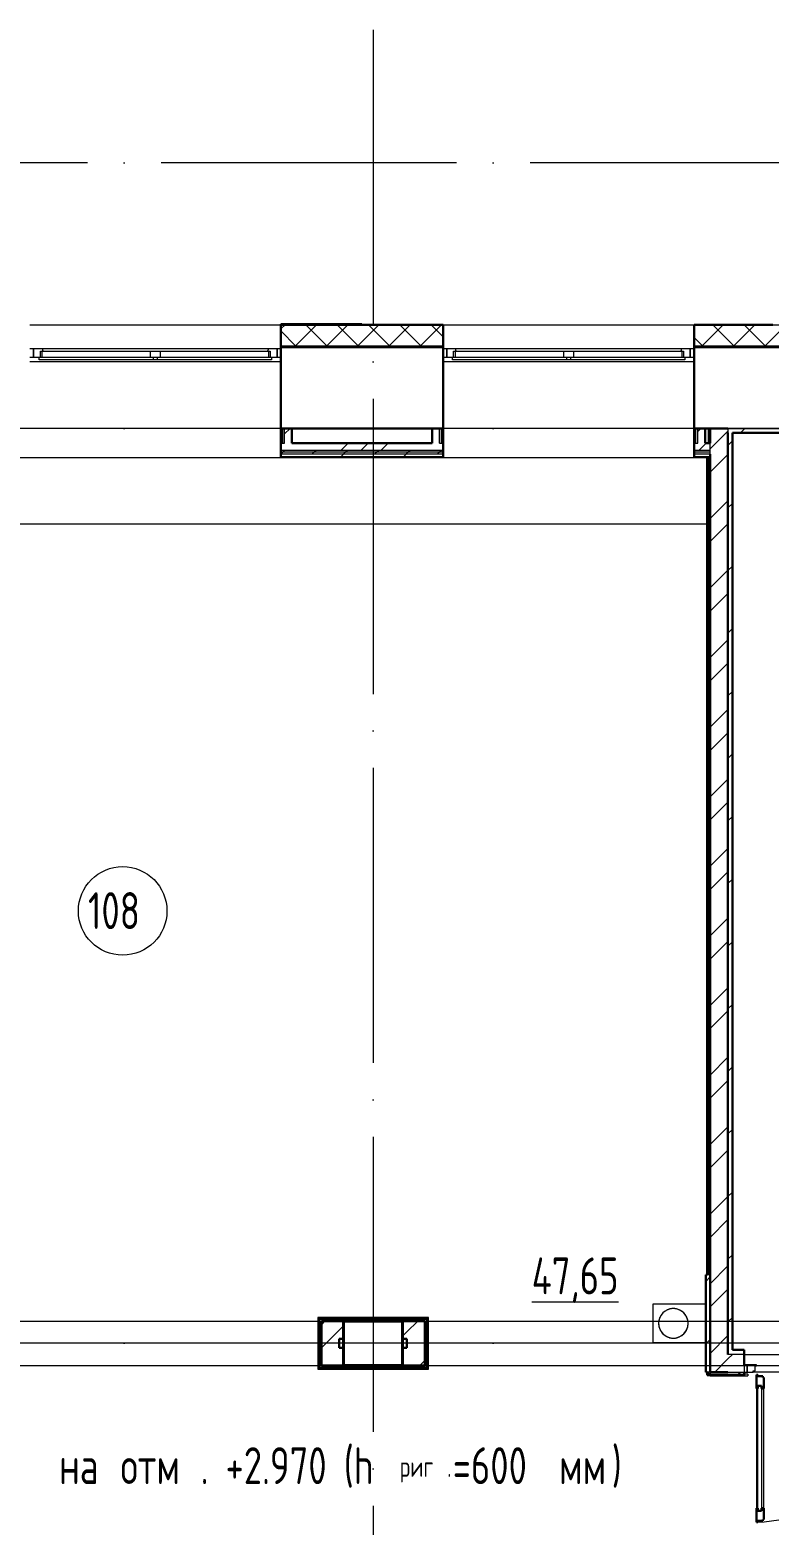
# Model space of a CAD drawing. Header units: millimetres. Extents: x -586848 to 520591, y -385801 to 675781.
# Drawn here: x -42537 to -37529, y -144465 to -134333 of the extents above; entities that cross this region are included whole.
import ezdxf
from ezdxf import colors
from ezdxf.entities.mleader import LeaderData, LeaderLine
from ezdxf.math import Vec2, Vec3

# ---------------------------------------------------------------- set-up
doc = ezdxf.new("R2010")
doc.units = ezdxf.units.MM
doc.linetypes.add('ADSK_Линия сетки', pattern=[25, 20, -2.5, 0, -2.5])
doc.linetypes.add('ADSK_Сверху', pattern=[450, 300, -150])
for name, color, linetype, lineweight in [('_ Окна', 7, 'Continuous', 9), ('RC-Выноски', 7, 'Continuous', 0), ('Аннотация', 7, 'Continuous', 18), ('Двери', 252, 'Continuous', 9), ('Линии', 7, 'Continuous', 9), ('Марки помещений', 252, 'Continuous', 20), ('Несущие колонны', 252, 'Continuous', 18), ('Ограждение', 252, 'Continuous', 9), ('Окна', 252, 'Continuous', 9), ('Оси', 252, 'Continuous', 9), ('Перекрытие', 252, 'Continuous', 18), ('Сантехника', 252, 'Continuous', 9), ('Стены внутренние', 7, 'Continuous', 18), ('Стены наружные', 7, 'Continuous', 18), ('Стены штриховка', 7, 'Continuous', 9)]:
    doc.layers.add(name, color=color, linetype=linetype, lineweight=lineweight)
doc.layers.add('Двери открывание', color=7, linetype='Continuous', lineweight=9, true_color=0xc0c0c0)
doc.styles.add('GOST Common_3', font='', dxfattribs={"height": 3.5})
doc.styles.add('GOST Common_5', font='', dxfattribs={"width": 0.9, "height": 2.5})
doc.styles.add('RubezhCAD', font='', dxfattribs={"oblique": 10})
doc.styles.get('GOST Common_3').set_extended_font_data('GOST 2.304 type A')
doc.styles.get('GOST Common_5').set_extended_font_data('GOST 2.304 type A')
doc.styles.get('RubezhCAD').set_extended_font_data('GOST type A')
pattern_1 = [(0, (-24609.8, 7161), (0, 600), []), (90, (-24609.8, 7161), (-600, 4e-14), [])]
pattern_2 = [(0, (-32119.8, 96), (0, 600), []), (90, (-32119.8, 96), (-600, 4e-14), [])]

# ---------------------------------------------------------------- blocks, each defined once
blk = doc.blocks.new('1 этаж')
at = {"layer": 'Ограждение', "true_color": 0x636466}
h = blk.add_hatch(dxfattribs=at)
h.set_pattern_fill('FP_24', color=251, style=0, pattern_type=2)
h.set_pattern_definition(pattern_1)
h.paths.add_polyline_path([(-51391, -9579), (-51391, -5994), (-51396, -5994), (-51396, -9579)])
h = blk.add_hatch(dxfattribs=at)
h.set_pattern_fill('FP_24', color=251, style=0, pattern_type=2)
h.set_pattern_definition(pattern_1)
h.paths.add_polyline_path([(-51396, -11079), (-51391, -11079), (-51391, -9579), (-51396, -9579)])
h = blk.add_hatch(dxfattribs=at)
h.set_pattern_fill('FP_25', color=251, style=0, pattern_type=2)
h.set_pattern_definition(pattern_2)
h.paths.add_polyline_path([(-54021, -11374), (-53286, -11374), (-53281, -11369), (-54031, -11369), (-54026, -11374)])
h = blk.add_hatch(dxfattribs=at)
h.set_pattern_fill('FP_25', color=251, style=0, pattern_type=2)
h.set_pattern_definition(pattern_2)
h.paths.add_polyline_path([(-53286, -11719), (-53281, -11719), (-53286, -11714), (-54026, -11714), (-54031, -11719), (-53290, -11719)])
h = blk.add_hatch(dxfattribs=at)
h.set_pattern_fill('FP_26', color=251, style=0, pattern_type=2)
h.set_pattern_definition(pattern_2)
h.paths.add_polyline_path([(-51371, -11764), (-51116, -11764), (-51116, -11754), (-51141, -11754), (-51141, -11759), (-51371, -11759)])
at = {"layer": '_ Окна', "color": 251, "true_color": 0x636466}
for p, q in [((-55956, -4804), (-55981, -4804)), ((-55981, -4862), (-55956, -4862)), ((-55956, -4862), (-55956, -4804)), ((-54281, -4804), (-54306, -4804)), ((-54306, -4804), (-54306, -4862)), ((-54306, -4862), (-54281, -4862)), ((-53156, -4804), (-53181, -4804)), ((-53181, -4862), (-53156, -4862)), ((-53156, -4862), (-53156, -4804)), ((-51481, -4804), (-51506, -4804)), ((-51506, -4804), (-51506, -4862)), ((-51506, -4862), (-51481, -4862))]:
    blk.add_line(p, q, dxfattribs=at)
at = {"layer": '_ Окна', "color": 251, "lineweight": 18, "true_color": 0x636466}
for p, q in [((-55896, -4804), (-55956, -4804)), ((-55956, -4804), (-55956, -4862)), ((-55956, -4862), (-55918, -4862)), ((-55910, -4862), (-55910, -4821)), ((-55910, -4821), (-55898, -4821)), ((-55892, -4821), (-55896, -4804)), ((-54365, -4804), (-54370, -4821)), ((-54306, -4804), (-54365, -4804)), ((-54364, -4821), (-54352, -4821)), ((-54352, -4821), (-54352, -4862)), ((-54344, -4862), (-54306, -4862)), ((-54306, -4862), (-54306, -4804)), ((-53096, -4804), (-53156, -4804)), ((-53156, -4804), (-53156, -4862)), ((-53156, -4862), (-53118, -4862)), ((-53110, -4862), (-53110, -4821)), ((-53110, -4821), (-53098, -4821)), ((-53092, -4821), (-53096, -4804)), ((-51565, -4804), (-51570, -4821)), ((-51506, -4804), (-51565, -4804)), ((-51564, -4821), (-51552, -4821)), ((-51552, -4821), (-51552, -4862)), ((-51544, -4862), (-51506, -4862)), ((-51506, -4862), (-51506, -4804))]:
    blk.add_line(p, q, dxfattribs=at)
at = {"layer": 'Двери', "color": 251, "true_color": 0x636466}
for p, q in [((-51141, -11689), (-51141, -11739)), ((-51121, -11689), (-51141, -11689)), ((-51141, -11739), (-51121, -11739)), ((-51121, -11739), (-51121, -11689)), ((-51057, -11689), (-51121, -11689)), ((-51121, -11689), (-51121, -11739)), ((-51121, -11739), (-51080, -11739)), ((-51080, -11739), (-51080, -11731)), ((-51080, -11731), (-51066, -11731)), ((-51066, -11731), (-51066, -11697)), ((-51066, -11697), (-51057, -11697)), ((-51057, -11697), (-51057, -11689)), ((-51057, -11851), (-51057, -12661)), ((-51048, -11833), (-51024, -11833)), ((-51048, -12679), (-51048, -11833)), ((-51024, -11833), (-51024, -12679)), ((-51007, -12661), (-51007, -11851)), ((-51024, -12679), (-51048, -12679))]:
    blk.add_line(p, q, dxfattribs=at)
at = {"layer": 'Двери', "color": 251, "lineweight": 30, "true_color": 0x636466}
for p, q in [((-51049, -11757), (-51057, -11757)), ((-51057, -11757), (-51057, -11851)), ((-51048, -11851), (-51057, -11851)), ((-51049, -11766), (-51049, -11757)), ((-51015, -11766), (-51049, -11766)), ((-51048, -11833), (-51048, -11851)), ((-51024, -11833), (-51048, -11833)), ((-51024, -11851), (-51024, -11833)), ((-51007, -11851), (-51024, -11851)), ((-51015, -11775), (-51015, -11766)), ((-51007, -11775), (-51015, -11775)), ((-51007, -11851), (-51007, -11775)), ((-51057, -12661), (-51057, -12755)), ((-51048, -12661), (-51057, -12661)), ((-51048, -12679), (-51048, -12661)), ((-51024, -12661), (-51024, -12679)), ((-51007, -12661), (-51024, -12661)), ((-51007, -12737), (-51007, -12661)), ((-51057, -12755), (-51049, -12755)), ((-51049, -12755), (-51049, -12746)), ((-51049, -12746), (-51015, -12746)), ((-51024, -12679), (-51048, -12679)), ((-51015, -12746), (-51015, -12737)), ((-51015, -12737), (-51007, -12737))]:
    blk.add_line(p, q, dxfattribs=at)
at = {"layer": 'Двери открывание', "color": 251, "true_color": 0x636466}
blk.add_arc((-51075, -11757), 998, 271.0334, 0, dxfattribs=at)
at = {"layer": 'Линии', "color": 251, "linetype": 'ADSK_Сверху', "ltscale": 100, "true_color": 0x636466}
for p, q in [((-59081, -11394), (-48251, -11394)), ((-59081, -11694), (-48251, -11694))]:
    blk.add_line(p, q, dxfattribs=at)
at = {"layer": 'Марки помещений', "color": 251, "true_color": 0x636466}
blk.add_circle((-55352, -8614), 300, dxfattribs=at)
at = {"layer": 'Несущие колонны', "color": 251, "lineweight": 40, "true_color": 0x636466}
for p, q in [((-53856, -11394), (-53456, -11394)), ((-53856, -11694), (-53856, -11394)), ((-53456, -11394), (-53856, -11394)), ((-53856, -11394), (-53856, -11694)), ((-53456, -11394), (-53456, -11694)), ((-53456, -11694), (-53456, -11394)), ((-53456, -11694), (-53856, -11694)), ((-53856, -11694), (-53456, -11694))]:
    blk.add_line(p, q, dxfattribs=at)
at = {"layer": 'Ограждение', "color": 251, "true_color": 0x636466}
for p, q in [((-54281, -4894), (-55981, -4894)), ((-51481, -4894), (-53181, -4894)), ((-54281, -5344), (-55981, -5344)), ((-51481, -5344), (-53181, -5344)), ((-51386, -5344), (-51386, -5444)), ((-51391, -5544), (-59096, -5544)), ((-51391, -5544), (-59096, -5544)), ((-54281, -5544), (-55981, -5544)), ((-54281, -5539), (-54281, -5544)), ((-53181, -5544), (-53181, -5539)), ((-51481, -5544), (-53181, -5544)), ((-51481, -5539), (-51481, -5544)), ((-51391, -5994), (-59096, -5994)), ((-51396, -5994), (-51396, -9579)), ((-51391, -9579), (-51396, -9579)), ((-51396, -9579), (-51391, -9579)), ((-51396, -9579), (-51396, -11079)), ((-54026, -11374), (-54031, -11369)), ((-54031, -11369), (-54031, -11719)), ((-53281, -11369), (-54031, -11369)), ((-53281, -11369), (-53286, -11374)), ((-53281, -11719), (-53281, -11369)), ((-54026, -11714), (-54031, -11719)), ((-54031, -11719), (-53281, -11719)), ((-53286, -11714), (-53281, -11719)), ((-51371, -11764), (-51371, -11759)), ((-51371, -11764), (-51116, -11764)), ((-51116, -11754), (-51141, -11754)), ((-51116, -11754), (-51116, -11764))]:
    blk.add_line(p, q, dxfattribs=at)
at = {"layer": 'Окна', "color": 251, "true_color": 0x636466}
for p, q in [((-55918, -4862), (-55146, -4862)), ((-55918, -4879), (-55918, -4862)), ((-55898, -4821), (-55166, -4821)), ((-55898, -4862), (-55898, -4821)), ((-54365, -4804), (-55896, -4804)), ((-55166, -4821), (-55096, -4821)), ((-55166, -4821), (-55166, -4862)), ((-55146, -4862), (-55116, -4862)), ((-55146, -4862), (-55146, -4879)), ((-55116, -4862), (-54344, -4862)), ((-55116, -4879), (-55116, -4862)), ((-55096, -4821), (-54364, -4821)), ((-55096, -4862), (-55096, -4821)), ((-54364, -4821), (-54364, -4862)), ((-54344, -4862), (-54344, -4879)), ((-53118, -4862), (-52346, -4862)), ((-53118, -4879), (-53118, -4862)), ((-53098, -4821), (-52366, -4821)), ((-53098, -4862), (-53098, -4821)), ((-51565, -4804), (-53096, -4804)), ((-52366, -4821), (-52296, -4821)), ((-52366, -4821), (-52366, -4862)), ((-52346, -4862), (-52316, -4862)), ((-52346, -4862), (-52346, -4879)), ((-52316, -4862), (-51544, -4862)), ((-52316, -4879), (-52316, -4862)), ((-52296, -4821), (-51564, -4821)), ((-52296, -4862), (-52296, -4821)), ((-51564, -4821), (-51564, -4862)), ((-51544, -4862), (-51544, -4879)), ((-55146, -4879), (-55918, -4879)), ((-55116, -4879), (-55146, -4879)), ((-54344, -4879), (-55116, -4879)), ((-52346, -4879), (-53118, -4879)), ((-52316, -4879), (-52346, -4879)), ((-51544, -4879), (-52316, -4879))]:
    blk.add_line(p, q, dxfattribs=at)
at = {"layer": 'Оси', "color": 251, "linetype": 'ADSK_Линия сетки', "ltscale": 100, "true_color": 0x636466}
for p, q in [((-53656, -2644), (-53656, -33770)), ((4411, -3544), (-72528, -3544)), ((4411, -5344), (-72528, -5344)), ((4411, -11544), (-72528, -11544))]:
    blk.add_line(p, q, dxfattribs=at)
at = {"layer": 'Перекрытие', "color": 251, "ltscale": 100, "true_color": 0x636466}
for p, q in [((-54031, -11544), (-59086, -11544)), ((-51401, -11544), (-53281, -11544))]:
    blk.add_line(p, q, dxfattribs=at)
at = {"layer": 'Сантехника', "color": 251, "true_color": 0x636466}
for p, q in [((-51401, -11279), (-51761, -11279)), ((-51761, -11279), (-51761, -11539)), ((-51761, -11539), (-51401, -11539))]:
    blk.add_line(p, q, dxfattribs=at)
at = {"layer": 'Сантехника', "color": 251, "true_color": 0x636466, "flags": 128}
for points in [[(-51521, -11409), (-51521, -11405), (-51521, -11401), (-51522, -11397), (-51522, -11393), (-51523, -11389), (-51524, -11385), (-51525, -11381), (-51526, -11377), (-51527, -11374), (-51529, -11370), (-51530, -11366), (-51532, -11363), (-51534, -11359), (-51536, -11356), (-51538, -11352), (-51541, -11349), (-51543, -11346), (-51546, -11343), (-51548, -11340), (-51551, -11337), (-51554, -11334), (-51557, -11332), (-51560, -11329), (-51563, -11327), (-51567, -11325), (-51570, -11322), (-51574, -11321), (-51577, -11319), (-51581, -11317), (-51585, -11316), (-51588, -11314), (-51592, -11313), (-51596, -11312), (-51600, -11311), (-51604, -11310), (-51608, -11310), (-51612, -11309), (-51616, -11309), (-51620, -11309), (-51624, -11309), (-51628, -11309), (-51632, -11309), (-51636, -11310), (-51640, -11311), (-51644, -11311), (-51647, -11312), (-51651, -11313), (-51655, -11315), (-51659, -11316), (-51662, -11318), (-51666, -11320), (-51670, -11321), (-51673, -11323), (-51676, -11326), (-51680, -11328), (-51683, -11330), (-51686, -11333), (-51689, -11336), (-51692, -11338), (-51695, -11341), (-51697, -11344), (-51700, -11347), (-51702, -11350), (-51704, -11354), (-51706, -11357), (-51708, -11361), (-51710, -11364), (-51712, -11368), (-51714, -11371), (-51715, -11375), (-51716, -11379), (-51717, -11383), (-51718, -11387), (-51719, -11391), (-51720, -11395), (-51720, -11399), (-51721, -11403), (-51721, -11407), (-51721, -11409)], [(-51721, -11409), (-51721, -11413), (-51720, -11417), (-51720, -11421), (-51720, -11425), (-51719, -11429), (-51718, -11433), (-51717, -11436), (-51716, -11440), (-51714, -11444), (-51713, -11448), (-51711, -11451), (-51710, -11455), (-51708, -11458), (-51706, -11462), (-51703, -11465), (-51701, -11468), (-51699, -11472), (-51696, -11475), (-51693, -11478), (-51690, -11480), (-51688, -11483), (-51685, -11486), (-51681, -11488), (-51678, -11491), (-51675, -11493), (-51671, -11495), (-51668, -11497), (-51664, -11499), (-51661, -11500), (-51657, -11502), (-51653, -11503), (-51649, -11505), (-51646, -11506), (-51642, -11507), (-51638, -11507), (-51634, -11508), (-51630, -11508), (-51626, -11509), (-51622, -11509), (-51618, -11509), (-51614, -11508), (-51610, -11508), (-51606, -11508), (-51602, -11507), (-51598, -11506), (-51594, -11505), (-51590, -11504), (-51587, -11503), (-51583, -11501), (-51579, -11500), (-51576, -11498), (-51572, -11496), (-51569, -11494), (-51565, -11492), (-51562, -11490), (-51559, -11487), (-51556, -11485), (-51553, -11482), (-51550, -11479), (-51547, -11476), (-51544, -11473), (-51542, -11470), (-51540, -11467), (-51537, -11464), (-51535, -11460), (-51533, -11457), (-51531, -11453), (-51530, -11450), (-51528, -11446), (-51527, -11442), (-51525, -11438), (-51524, -11435), (-51523, -11431), (-51522, -11427), (-51522, -11423), (-51521, -11419), (-51521, -11415), (-51521, -11411), (-51521, -11409)]]:
    blk.add_lwpolyline(points, dxfattribs=at)
at = {"layer": 'Сантехника', "color": 251, "true_color": 0x636466}
for start, end in [(0, 180), (180, 0)]:
    blk.add_arc((-51621, -11409), 100, start, end, dxfattribs=at)
at = {"layer": 'Стены внутренние', "color": 251, "true_color": 0x636466}
for p, q in [((-55981, -4642), (-54281, -4642)), ((-53181, -4642), (-51481, -4642)), ((-51483, -4794), (-51481, -4794)), ((-51251, -5344), (-50411, -5344))]:
    blk.add_line(p, q, dxfattribs=at)
at = {"layer": 'Стены внутренние', "color": 251, "lineweight": 30, "true_color": 0x636466}
for p, q in [((-53181, -4642), (-54281, -4642)), ((-54281, -4642), (-54281, -4784)), ((-53181, -4784), (-53181, -4642)), ((-50946, -4642), (-51481, -4642)), ((-51481, -4642), (-51481, -4784)), ((-53181, -4794), (-54281, -4794)), ((-54281, -4794), (-54281, -5344)), ((-53181, -5344), (-53181, -4794)), ((-50411, -4794), (-51481, -4794)), ((-51481, -4794), (-51481, -5344)), ((-54206, -5344), (-53256, -5344)), ((-51406, -5344), (-51371, -5344))]:
    blk.add_line(p, q, dxfattribs=at)
at = {"layer": 'Стены внутренние', "color": 251, "linetype": 'Continuous', "lineweight": 9, "true_color": 0x636466}
for p, q in [((-54279, -4668), (-54254, -4644)), ((-54182, -4784), (-54042, -4644)), ((-53969, -4784), (-54109, -4644)), ((-53970, -4784), (-53830, -4644)), ((-53757, -4784), (-53897, -4644)), ((-53804, -4642), (-53805, -4644)), ((-53758, -4784), (-53618, -4644)), ((-53721, -4644), (-53722, -4642)), ((-53544, -4784), (-53684, -4644)), ((-53546, -4784), (-53406, -4644)), ((-53332, -4784), (-53472, -4644)), ((-53334, -4784), (-53194, -4644)), ((-53183, -4721), (-53260, -4644)), ((-51425, -4784), (-51285, -4644)), ((-51211, -4784), (-51351, -4644)), ((-51257, -4644), (-51258, -4642)), ((-51212, -4784), (-51072, -4644)), ((-50999, -4784), (-51139, -4644)), ((-51000, -4784), (-50860, -4644)), ((-54181, -4784), (-54279, -4686)), ((-51479, -4678), (-51481, -4682)), ((-51423, -4784), (-51479, -4728))]:
    blk.add_line(p, q, dxfattribs=at)
at = {"layer": 'Стены наружные', "color": 251, "lineweight": 30, "true_color": 0x636466}
for p, q in [((-53731, -4637), (-54281, -4637)), ((-54281, -4637), (-54281, -4642)), ((-53731, -4642), (-53731, -4637)), ((-54281, -4784), (-54281, -4794)), ((-53181, -4794), (-53181, -4784)), ((-51481, -4784), (-51481, -4794)), ((-54281, -5344), (-54281, -5539)), ((-54206, -5344), (-54281, -5344)), ((-54206, -5444), (-54206, -5344)), ((-53256, -5344), (-53256, -5444)), ((-53181, -5344), (-53256, -5344)), ((-53181, -5539), (-53181, -5344)), ((-51481, -5344), (-51481, -5539)), ((-51406, -5344), (-51481, -5344)), ((-51406, -5444), (-51406, -5344)), ((-51371, -5344), (-51371, -5444)), ((-51251, -5344), (-51371, -5344)), ((-53256, -5444), (-54206, -5444)), ((-51371, -5444), (-51406, -5444)), ((-51251, -11619), (-51251, -5374)), ((-51221, -5374), (-50411, -5374)), ((-51221, -11589), (-51221, -5374)), ((-54281, -5539), (-53181, -5539)), ((-51481, -5539), (-51391, -5539)), ((-51391, -5539), (-51391, -11079)), ((-51386, -5539), (-51386, -11079)), ((-51371, -11739), (-51371, -5519)), ((-51401, -11079), (-51401, -11739)), ((-51391, -11079), (-51401, -11079)), ((-53286, -11374), (-54026, -11374)), ((-54026, -11374), (-54026, -11714)), ((-53291, -11379), (-54021, -11379)), ((-54021, -11379), (-54021, -11709)), ((-53456, -11394), (-54006, -11394)), ((-54006, -11394), (-54006, -11694)), ((-53856, -11514), (-53856, -11394)), ((-53306, -11394), (-53456, -11394)), ((-53456, -11394), (-53456, -11514)), ((-53306, -11694), (-53306, -11394)), ((-53291, -11709), (-53291, -11379)), ((-53286, -11714), (-53286, -11374)), ((-53886, -11574), (-53886, -11514)), ((-53886, -11514), (-53856, -11514)), ((-53456, -11514), (-53426, -11514)), ((-53426, -11514), (-53426, -11574)), ((-53856, -11574), (-53886, -11574)), ((-53856, -11694), (-53856, -11574)), ((-53426, -11574), (-53456, -11574)), ((-53456, -11574), (-53456, -11694)), ((-51141, -11589), (-51221, -11589)), ((-51141, -11689), (-51141, -11589)), ((-54026, -11714), (-53286, -11714)), ((-54021, -11709), (-53291, -11709)), ((-54006, -11694), (-53456, -11694)), ((-53456, -11694), (-53306, -11694)), ((-51401, -11739), (-51391, -11739)), ((-51391, -11739), (-51391, -11759)), ((-51386, -11739), (-51386, -11754)), ((-51371, -11739), (-51251, -11739)), ((-51141, -11759), (-51141, -11739)), ((-51391, -11759), (-51141, -11759)), ((-51386, -11754), (-51371, -11754))]:
    blk.add_line(p, q, dxfattribs=at)
at = {"layer": 'Стены наружные', "color": 251, "linetype": 'Continuous', "lineweight": 9, "true_color": 0x636466}
for p, q in [((-54075, -4640), (-54077, -4637)), ((-53801, -4637), (-53804, -4642)), ((-54256, -5382), (-54218, -5344)), ((-51456, -5365), (-51434, -5344)), ((-51371, -5483), (-51251, -5363)), ((-51166, -5374), (-51136, -5344)), ((-53874, -5494), (-53824, -5444)), ((-53739, -5494), (-53689, -5444)), ((-53604, -5494), (-53554, -5444)), ((-51449, -5494), (-51399, -5444)), ((-51251, -5459), (-51221, -5429)), ((-54281, -5519), (-54268, -5506)), ((-54268, -5506), (-54256, -5494)), ((-54230, -5539), (-54225, -5534)), ((-54159, -5539), (-54154, -5534)), ((-54089, -5539), (-54084, -5534)), ((-54069, -5519), (-54056, -5506)), ((-54056, -5506), (-54044, -5494)), ((-54018, -5539), (-54013, -5534)), ((-53947, -5539), (-53942, -5534)), ((-53877, -5539), (-53872, -5534)), ((-53872, -5534), (-53857, -5519)), ((-53857, -5519), (-53844, -5506)), ((-53844, -5506), (-53832, -5494)), ((-53806, -5539), (-53801, -5534)), ((-53735, -5539), (-53730, -5534)), ((-53664, -5539), (-53659, -5534)), ((-53644, -5519), (-53632, -5506)), ((-53632, -5506), (-53619, -5494)), ((-53594, -5539), (-53589, -5534)), ((-53523, -5539), (-53518, -5534)), ((-53452, -5539), (-53447, -5534)), ((-53447, -5534), (-53432, -5519)), ((-53432, -5519), (-53420, -5506)), ((-53420, -5506), (-53407, -5494)), ((-53382, -5539), (-53377, -5534)), ((-53311, -5539), (-53306, -5534)), ((-53240, -5539), (-53235, -5534)), ((-53220, -5519), (-53208, -5506)), ((-53208, -5506), (-53195, -5494)), ((-51472, -5539), (-51467, -5534)), ((-51402, -5539), (-51397, -5534)), ((-51371, -5640), (-51251, -5520)), ((-51391, -5599), (-51386, -5594)), ((-51391, -5669), (-51386, -5664)), ((-51391, -5740), (-51386, -5735)), ((-51391, -5811), (-51386, -5806)), ((-51391, -5881), (-51386, -5876)), ((-51371, -5954), (-51251, -5834)), ((-51251, -5883), (-51221, -5853)), ((-51391, -5952), (-51386, -5947)), ((-51391, -6023), (-51386, -6018)), ((-51371, -6111), (-51251, -5991)), ((-51391, -6094), (-51386, -6089)), ((-51391, -6164), (-51386, -6159)), ((-51391, -6235), (-51386, -6230)), ((-51251, -6307), (-51221, -6277)), ((-51391, -6306), (-51386, -6301)), ((-51391, -6376), (-51386, -6371)), ((-51371, -6425), (-51251, -6305)), ((-51391, -6447), (-51386, -6442)), ((-51371, -6583), (-51251, -6463)), ((-51391, -6518), (-51386, -6513)), ((-51391, -6588), (-51386, -6583)), ((-51391, -6659), (-51386, -6654)), ((-51391, -6730), (-51386, -6725)), ((-51371, -6897), (-51251, -6777)), ((-51251, -6731), (-51221, -6701)), ((-51391, -6801), (-51386, -6796)), ((-51391, -6871), (-51386, -6866)), ((-51391, -6942), (-51386, -6937)), ((-51371, -7054), (-51251, -6934)), ((-51391, -7013), (-51386, -7008)), ((-51391, -7083), (-51386, -7078)), ((-51391, -7154), (-51386, -7149)), ((-51251, -7156), (-51221, -7126)), ((-51391, -7225), (-51386, -7220)), ((-51391, -7296), (-51386, -7291)), ((-51371, -7368), (-51251, -7248)), ((-51391, -7366), (-51386, -7361)), ((-51391, -7437), (-51386, -7432)), ((-51371, -7526), (-51251, -7406)), ((-51391, -7508), (-51386, -7503)), ((-51391, -7578), (-51386, -7573)), ((-51251, -7580), (-51221, -7550)), ((-51391, -7649), (-51386, -7644)), ((-51391, -7720), (-51386, -7715)), ((-51391, -7791), (-51386, -7786)), ((-51371, -7840), (-51251, -7720)), ((-51391, -7861), (-51386, -7856)), ((-51371, -7997), (-51251, -7877)), ((-51391, -7932), (-51386, -7927)), ((-51391, -8003), (-51386, -7998)), ((-51251, -8004), (-51221, -7974)), ((-51391, -8073), (-51386, -8068)), ((-51391, -8144), (-51386, -8139)), ((-51371, -8311), (-51251, -8191)), ((-51391, -8215), (-51386, -8210)), ((-51391, -8286), (-51386, -8281)), ((-51391, -8356), (-51386, -8351)), ((-51371, -8468), (-51251, -8348)), ((-51251, -8428), (-51221, -8398)), ((-51391, -8427), (-51386, -8422)), ((-51391, -8498), (-51386, -8493)), ((-51391, -8568), (-51386, -8563)), ((-51391, -8639), (-51386, -8634)), ((-51391, -8710), (-51386, -8705)), ((-51371, -8783), (-51251, -8663)), ((-51391, -8781), (-51386, -8776)), ((-51391, -8851), (-51386, -8846)), ((-51371, -8940), (-51251, -8820)), ((-51251, -8853), (-51221, -8823)), ((-51391, -8922), (-51386, -8917)), ((-51391, -8993), (-51386, -8988)), ((-51391, -9063), (-51386, -9058)), ((-51391, -9134), (-51386, -9129)), ((-51391, -9205), (-51386, -9200)), ((-51371, -9254), (-51251, -9134)), ((-51391, -9275), (-51386, -9270)), ((-51371, -9411), (-51251, -9291)), ((-51251, -9277), (-51221, -9247)), ((-51391, -9346), (-51386, -9341)), ((-51391, -9417), (-51386, -9412)), ((-51391, -9488), (-51386, -9483)), ((-51391, -9558), (-51386, -9553)), ((-51391, -9629), (-51386, -9624)), ((-51371, -9726), (-51251, -9606)), ((-51391, -9700), (-51386, -9695)), ((-51251, -9701), (-51221, -9671)), ((-51391, -9770), (-51386, -9765)), ((-51371, -9883), (-51251, -9763)), ((-51391, -9841), (-51386, -9836)), ((-51391, -9912), (-51386, -9907)), ((-51391, -9983), (-51386, -9978)), ((-51391, -10053), (-51386, -10048)), ((-51391, -10124), (-51386, -10119)), ((-51371, -10197), (-51251, -10077)), ((-51251, -10125), (-51221, -10095)), ((-51391, -10195), (-51386, -10190)), ((-51391, -10265), (-51386, -10260)), ((-51391, -10336), (-51386, -10331)), ((-51371, -10354), (-51251, -10234)), ((-51391, -10407), (-51386, -10402)), ((-51391, -10478), (-51386, -10473)), ((-51251, -10550), (-51221, -10520)), ((-51391, -10548), (-51386, -10543)), ((-51391, -10619), (-51386, -10614)), ((-51371, -10669), (-51251, -10549)), ((-51391, -10690), (-51386, -10685)), ((-51371, -10826), (-51251, -10706)), ((-51391, -10760), (-51386, -10755)), ((-51391, -10831), (-51386, -10826)), ((-51391, -10902), (-51386, -10897)), ((-51391, -10973), (-51386, -10968)), ((-51391, -11043), (-51386, -11038)), ((-51371, -11140), (-51251, -11020)), ((-51251, -10974), (-51221, -10944)), ((-51401, -11124), (-51371, -11094)), ((-51371, -11297), (-51251, -11177)), ((-54026, -11416), (-54021, -11411)), ((-54006, -11418), (-53982, -11394)), ((-53989, -11379), (-53984, -11374)), ((-53918, -11379), (-53913, -11374)), ((-53886, -11455), (-53856, -11425)), ((-53848, -11379), (-53843, -11374)), ((-53792, -11394), (-53777, -11379)), ((-53777, -11379), (-53772, -11374)), ((-53706, -11379), (-53701, -11374)), ((-53635, -11379), (-53630, -11374)), ((-53565, -11379), (-53560, -11374)), ((-53494, -11379), (-53489, -11374)), ((-53426, -11466), (-53353, -11394)), ((-53423, -11379), (-53418, -11374)), ((-53368, -11394), (-53353, -11379)), ((-53353, -11379), (-53348, -11374)), ((-53291, -11388), (-53286, -11383)), ((-51251, -11398), (-51221, -11368)), ((-54026, -11486), (-54021, -11481)), ((-54005, -11574), (-53886, -11455)), ((-53456, -11496), (-53426, -11466)), ((-53291, -11458), (-53286, -11453)), ((-53291, -11529), (-53286, -11524)), ((-51401, -11548), (-51371, -11518)), ((-51371, -11612), (-51251, -11492)), ((-54026, -11557), (-54021, -11552)), ((-54026, -11628), (-54021, -11623)), ((-54021, -11623), (-54006, -11608)), ((-54006, -11575), (-54005, -11574)), ((-53291, -11600), (-53286, -11595)), ((-51341, -11739), (-51251, -11649)), ((-51251, -11649), (-51221, -11619)), ((-54026, -11698), (-54021, -11693)), ((-53970, -11714), (-53965, -11709)), ((-53900, -11714), (-53895, -11709)), ((-53829, -11714), (-53824, -11709)), ((-53758, -11714), (-53753, -11709)), ((-53688, -11714), (-53683, -11709)), ((-53683, -11709), (-53668, -11694)), ((-53617, -11714), (-53612, -11709)), ((-53546, -11714), (-53541, -11709)), ((-53475, -11714), (-53470, -11709)), ((-53405, -11714), (-53400, -11709)), ((-53339, -11694), (-53306, -11661)), ((-53334, -11714), (-53329, -11709)), ((-53291, -11670), (-53286, -11665)), ((-51391, -11750), (-51386, -11745)), ((-51182, -11754), (-51167, -11739)), ((-51328, -11759), (-51323, -11754)), ((-51258, -11759), (-51253, -11754)), ((-51187, -11759), (-51182, -11754))]:
    blk.add_line(p, q, dxfattribs=at)
at = {"layer": 'Стены наружные', "color": 251, "true_color": 0x636466}
for p, q in [((-51141, -11619), (-50011, -11619)), ((-50072, -11739), (-51080, -11739))]:
    blk.add_line(p, q, dxfattribs=at)
at = {"layer": 'Стены штриховка', "color": 251, "true_color": 0x636466}
for p, q in [((-53183, -4644), (-54279, -4644)), ((-54279, -4784), (-54279, -4644)), ((-53183, -4644), (-53183, -4784)), ((-50413, -4644), (-51479, -4644)), ((-51479, -4784), (-51479, -4644)), ((-54281, -4784), (-53181, -4784)), ((-51481, -4784), (-50411, -4784)), ((-54268, -5444), (-54268, -5344)), ((-54256, -5444), (-54256, -5344)), ((-53206, -5444), (-53206, -5344)), ((-53193, -5444), (-53193, -5344)), ((-51468, -5444), (-51468, -5344)), ((-51456, -5444), (-51456, -5344)), ((-51251, -5344), (-51251, -5374)), ((-54281, -5444), (-54256, -5444)), ((-53206, -5444), (-53181, -5444)), ((-51481, -5444), (-51456, -5444)), ((-51371, -5519), (-51371, -5444)), ((-53181, -5494), (-54281, -5494)), ((-53181, -5506), (-54281, -5506)), ((-53181, -5519), (-54281, -5519)), ((-54281, -5534), (-53181, -5534)), ((-51371, -5494), (-51481, -5494)), ((-51371, -5506), (-51481, -5506)), ((-51371, -5519), (-51481, -5519)), ((-51481, -5534), (-51371, -5534)), ((-51386, -5539), (-51386, -5534)), ((-51386, -9579), (-51371, -9579)), ((-51371, -11079), (-51391, -11079)), ((-51141, -11619), (-51251, -11619)), ((-51371, -11739), (-51391, -11739)), ((-51371, -11739), (-51371, -11754)), ((-51251, -11739), (-51141, -11739)), ((-51371, -11754), (-51141, -11754))]:
    blk.add_line(p, q, dxfattribs=at)
at = {"layer": 'Аннотация', "color": 251, "true_color": 0x636466, "width": 0.9}
for s, height, style, p in [('. +2.970 (h', 250, 'GOST Common_3', (-54824, -12498)), ('=600', 250, 'GOST Common_3', (-53116, -12498)), (')', 250, 'GOST Common_3', (-52038, -12498)), ('на', 250, 'GOST Common_3', (-55783, -12498)), ('отм', 250, 'GOST Common_3', (-55366, -12498)), ('риг', 138.8, 'GOST Common_5', (-53475, -12449)), ('мм', 250, 'GOST Common_3', (-52396, -12498)), ('.', 139, 'GOST Common_5', (-53154, -12449))]:
    blk.add_text(s, height=height, dxfattribs=dict(at, style=style)).set_placement(p)
at = {"layer": 'Марки помещений', "color": 251, "true_color": 0x636466, "style": 'GOST Common_3', "width": 0.9}
for s, p in [('108', (-55587, -8737)), ('%%U47,65', (-52581, -11212))]:
    blk.add_text(s, height=250, dxfattribs=at).set_placement(p)

msp = doc.modelspace()

# ---------------------------------------------------------------- block references
msp.add_blockref('1 этаж', (13443.4, -131688.8))

# ---------------------------------------------------------------- leaders
at = {"layer": 'RC-Выноски', "linetype": 'Continuous', "ltscale": 15}
ml = msp.add_multileader_mtext('Standard', dxfattribs=at)
ml.set_content('{\\H0.91667x;РЦ3 - }КПСВВнг(А)-LSLTx 1x2x1,0', color=256, style='RubezhCAD')
ml.set_leader_properties()
ml.build(insert=Vec2(0, 0))
ml.multileader.update_dxf_attribs({"has_text_frame": 1, "text_left_attachment_type": 6, "text_right_attachment_type": 6, "dogleg_length": 2, "arrow_head_size": 400, "scale": 100})
ctx = ml.context
ctx.base_point, ctx.scale, ctx.char_height, ctx.arrow_head_size, ctx.landing_gap_size, ctx.plane_origin = Vec3(-13975.7, -137738.5), 100, 250, 400, 100, Vec3(-541669.4, -176455)
ctx.left_attachment, ctx.right_attachment, ctx.text_align_type = 6, 6, 2
notes = []
notes.append((ctx, [(1, (1, 1, 0), (-9344.8, -137738.5), (-1, 0), 200, [(0, [(-7916.7, -138985)], 0, [])])]))
ctx.mtext.insert, ctx.mtext.width, ctx.mtext.alignment, ctx.mtext.flow_direction = Vec3(-9644.8, -137438.5), 5324.915, 3, 5
ml = msp.add_multileader_mtext('Standard', dxfattribs=at)
ml.set_content('{\\H0.91667x;РЦ4..12 - }КПСВВнг(А)-LSLTx 1x2x1,0', color=256, style='RubezhCAD')
ml.set_leader_properties()
ml.build(insert=Vec2(0, 0))
ml.multileader.update_dxf_attribs({"has_text_frame": 1, "text_left_attachment_type": 6, "text_right_attachment_type": 6, "dogleg_length": 2, "arrow_head_size": 400, "scale": 100})
ctx = ml.context
ctx.base_point, ctx.scale, ctx.char_height, ctx.arrow_head_size, ctx.landing_gap_size, ctx.plane_origin = Vec3(-25537.5, -138414.4), 100, 250, 400, 100, Vec3(-552871.1, -177130.9)
ctx.left_attachment, ctx.right_attachment, ctx.text_align_type = 6, 6, 2
notes.append((ctx, [(1, (1, 1, 0), (-20546.5, -138414.4), (-1, 0), 200, [(0, [(-19118.4, -139660.9)], 0, [])])]))
ctx.mtext.insert, ctx.mtext.width, ctx.mtext.alignment, ctx.mtext.flow_direction = Vec3(-20846.5, -138114.4), 5324.915, 3, 5
ml = msp.add_multileader_mtext('Standard', dxfattribs=at)
ml.set_content('{\\H0.91667x;РЦ2 - }КПСВВнг(А)-LSLTx 1x2x1,0', color=256, style='RubezhCAD')
ml.set_leader_properties()
ml.build(insert=Vec2(0, 0))
ml.multileader.update_dxf_attribs({"has_text_frame": 1, "text_left_attachment_type": 6, "text_right_attachment_type": 6, "dogleg_length": 2, "arrow_head_size": 400, "scale": 100})
ctx = ml.context
ctx.base_point, ctx.scale, ctx.char_height, ctx.arrow_head_size, ctx.landing_gap_size, ctx.plane_origin = Vec3(-27986, -143715.9), 100, 250, 400, 100, Vec3(-555663.3, -182432.5)
ctx.left_attachment, ctx.right_attachment, ctx.text_align_type = 6, 6, 2
notes.append((ctx, [(1, (1, 1, 0), (-23338.8, -143715.9), (-1, 0), 200, [(0, [(-21910.7, -144962.5)], 0, [])])]))
ctx.mtext.insert, ctx.mtext.width, ctx.mtext.alignment, ctx.mtext.flow_direction = Vec3(-23638.8, -143415.9), 5324.915, 3, 5
ml = msp.add_multileader_mtext('Standard', dxfattribs=at)
ml.set_content('{\\H0.91667x;Р1 - }КПСВВнг(А)-LSLTx 1x2x1,0', color=256, style='RubezhCAD')
ml.set_leader_properties()
ml.build(insert=Vec2(0, 0))
ml.multileader.update_dxf_attribs({"has_text_frame": 1, "text_left_attachment_type": 6, "text_right_attachment_type": 6, "dogleg_length": 2, "arrow_head_size": 400, "scale": 100})
ctx = ml.context
ctx.base_point, ctx.scale, ctx.char_height, ctx.arrow_head_size, ctx.landing_gap_size, ctx.plane_origin = Vec3(-16626.6, -143849.9), 100, 250, 400, 100, Vec3(-544516.8, -182566.5)
ctx.left_attachment, ctx.right_attachment, ctx.text_align_type = 6, 6, 2
notes.append((ctx, [(1, (1, 1, 0), (-12192.2, -143849.9), (-1, 0), 200, [(0, [(-10764.1, -145096.4)], 0, [])])]))
ctx.mtext.insert, ctx.mtext.width, ctx.mtext.alignment, ctx.mtext.flow_direction = Vec3(-12492.2, -143549.9), 5324.915, 3, 5
for ctx, leaders in notes:
    for number, flags, end, landing, length, lines in leaders:
        leader = LeaderData()
        leader.index, (leader.has_last_leader_line, leader.has_dogleg_vector, leader.attachment_direction) = number, flags
        leader.last_leader_point, leader.dogleg_vector, leader.dogleg_length = Vec3(end), Vec3(landing), length
        for number, points, colour, breaks in lines:
            line = LeaderLine()
            line.index, line.vertices, line.color, line.breaks = number, Vec3.list(points), colors.encode_raw_color(colour), breaks
            leader.lines.append(line)
        ctx.leaders.append(leader)

doc.saveas('drawing.dxf')
